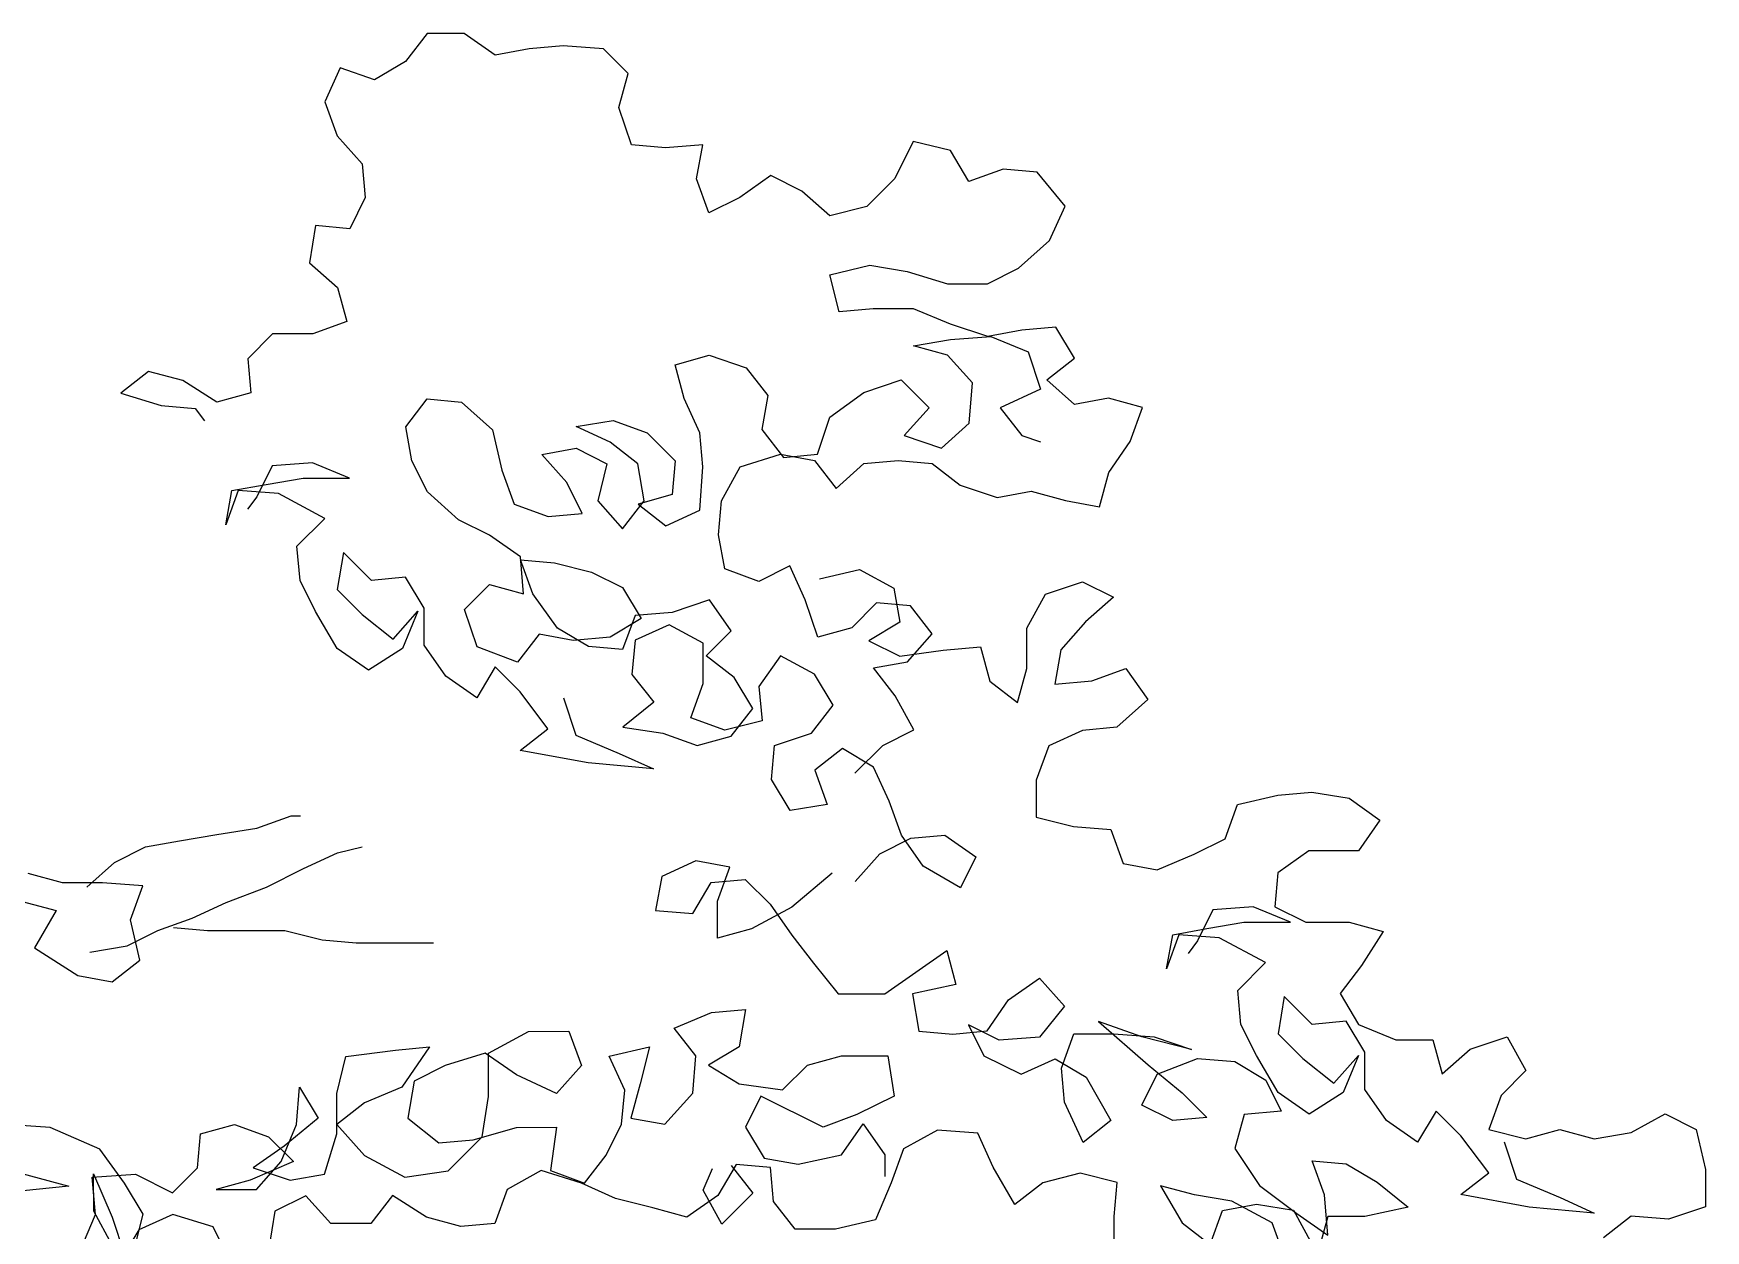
# Model space of a CAD drawing. Header units: metres. Extents: x 750563 to 756046, y 4495933 to 4497284.
# Drawn here: x 755686.169 to 755686.702, y 4496157.869 to 4496158.251 of the extents above; entities that cross this region are included whole.
import ezdxf

# ---------------------------------------------------------------- set-up
doc = ezdxf.new("R2010")
doc.units = ezdxf.units.M
doc.layers.add('00_DETALLES', color=7, linetype='Continuous', true_color=0xe0f0d1)

# ---------------------------------------------------------------- blocks, each defined once
blk = doc.blocks.new('Arbol21')
for points in [[(1.7791, 5.7537), (1.8014, 5.7759), (1.8261, 5.7883), (1.8112, 5.8155), (1.7939, 5.8377), (1.8211, 5.8427), (1.8408, 5.8649), (1.8235, 5.8872), (1.7963, 5.8896), (1.7766, 5.8698), (1.7494, 5.8624), (1.7395, 5.892), (1.7271, 5.9192), (1.7024, 5.9068), (1.6752, 5.9167), (1.6702, 5.9439), (1.6727, 5.971), (1.6875, 5.9982), (1.7196, 6.0082), (1.7468, 6.0032), (1.7641, 5.981), (1.7863, 6.0008), (1.8135, 6.0033), (1.8407, 6.0009), (1.863, 5.9836), (1.8926, 5.9737), (1.9198, 5.9787), (1.947, 5.9713), (1.9742, 5.9664), (1.9816, 5.9936), (1.9988, 6.0183), (2.0087, 6.0455), (1.9815, 6.0529), (1.9543, 6.0479), (1.9321, 6.0677), (1.9543, 6.085), (1.9394, 6.1097), (1.9123, 6.1072), (1.8851, 6.1022), (1.8554, 6.1121), (1.8258, 6.1244), (1.7936, 6.1244), (1.7664, 6.1219), (1.759, 6.1515), (1.7911, 6.159), (1.8208, 6.1541), (1.8529, 6.1442), (1.885, 6.1442), (1.9097, 6.1566), (1.9344, 6.1789), (1.9468, 6.2061), (1.9245, 6.2332), (1.8973, 6.2357), (1.8701, 6.2258), (1.8553, 6.2505), (1.8256, 6.2579), (1.8108, 6.2282), (1.7886, 6.2059), (1.759, 6.1985), (1.7367, 6.2182), (1.712, 6.2306), (1.6873, 6.2132), (1.6626, 6.2009), (1.6527, 6.228), (1.6576, 6.2552), (1.6279, 6.2527), (1.6008, 6.2552), (1.5908, 6.2848), (1.5982, 6.312), (1.5784, 6.3318), (1.5463, 6.3342), (1.5191, 6.3317), (1.492, 6.3267), (1.4672, 6.344), (1.4376, 6.344), (1.4203, 6.3217), (1.3956, 6.3069), (1.3684, 6.3167), (1.3561, 6.2895), (1.366, 6.2624), (1.3858, 6.2401), (1.3883, 6.213), (1.3759, 6.1882), (1.3487, 6.1907), (1.3438, 6.161), (1.3661, 6.1413), (1.3735, 6.1141), (1.3464, 6.1042), (1.3142, 6.1042), (1.2945, 6.0844), (1.297, 6.0572), (1.2698, 6.0498), (1.2426, 6.067), (1.2154, 6.0744), (1.1932, 6.0571), (1.2253, 6.0472), (1.2525, 6.0448), (1.2599, 6.0349)], [(1.7792, 5.6672), (1.799, 5.6894), (1.8237, 5.7018), (1.8509, 5.7043), (1.8756, 5.687), (1.8632, 5.6623), (1.8336, 5.6796), (1.8163, 5.7043), (1.8063, 5.7315), (1.794, 5.7586), (1.7692, 5.7734), (1.747, 5.7561), (1.7569, 5.7289), (1.7273, 5.724), (1.7124, 5.7487), (1.7149, 5.7759), (1.7445, 5.7858), (1.7618, 5.808), (1.7469, 5.8327), (1.7197, 5.8475), (1.7025, 5.8228), (1.705, 5.7956), (1.6753, 5.7882), (1.6481, 5.798), (1.658, 5.8252), (1.658, 5.8574), (1.6308, 5.8722), (1.6036, 5.8598), (1.6011, 5.8326), (1.6185, 5.8104), (1.5938, 5.7906), (1.6259, 5.7857), (1.6531, 5.7758), (1.6803, 5.7832), (1.6975, 5.8055), (1.6827, 5.8302), (1.6604, 5.8475), (1.6802, 5.8673), (1.6629, 5.892), (1.6332, 5.882), (1.6036, 5.8795), (1.5937, 5.8524), (1.5665, 5.8548), (1.5418, 5.8696), (1.522, 5.8968), (1.5121, 5.9239), (1.5393, 5.9215), (1.5689, 5.9141), (1.5937, 5.9018), (1.6085, 5.8771), (1.5838, 5.8622), (1.5542, 5.8597), (1.527, 5.8647), (1.5097, 5.8424), (1.4776, 5.8547), (1.4676, 5.8844), (1.4874, 5.9042), (1.5146, 5.8968), (1.5121, 5.9264), (1.4874, 5.9437), (1.4626, 5.956), (1.4379, 5.9782), (1.4255, 6.0029), (1.4206, 6.0301), (1.4378, 6.0524), (1.465, 6.0499), (1.4898, 6.0277), (1.4972, 5.9956), (1.5071, 5.9684), (1.5343, 5.9586), (1.5615, 5.9611), (1.5491, 5.9858), (1.5293, 6.008), (1.5565, 6.013), (1.5812, 6.0006), (1.5738, 5.971), (1.5936, 5.9487), (1.6109, 5.971), (1.6059, 6.0006), (1.5837, 6.0179), (1.5565, 6.0303), (1.5861, 6.0352), (1.6133, 6.0254), (1.6356, 6.0031), (1.6331, 5.976), (1.606, 5.9685), (1.6282, 5.9512), (1.6554, 5.9636), (1.6578, 5.9982), (1.6553, 6.0254), (1.6429, 6.0526), (1.6355, 6.0797), (1.6627, 6.0872), (1.6924, 6.0773), (1.7097, 6.0551), (1.7048, 6.0279), (1.7221, 6.0057), (1.7493, 6.0082), (1.7591, 6.0379), (1.7863, 6.0576), (1.8159, 6.0676), (1.8382, 6.0453), (1.8184, 6.0231), (1.8481, 6.0132), (1.8703, 6.033), (1.8728, 6.0651), (1.853, 6.0874), (1.8258, 6.0947), (1.8554, 6.0997), (1.8876, 6.1022), (1.9172, 6.0899), (1.9271, 6.0602), (1.895, 6.0454), (1.9123, 6.0232), (1.9272, 6.0182)], [(1.5465, 5.8139), (1.5564, 5.7842), (1.591, 5.7694), (1.6182, 5.7571), (1.5663, 5.762), (1.5119, 5.7718), (1.5341, 5.7891), (1.5119, 5.8188), (1.4921, 5.8385), (1.4773, 5.8138), (1.4525, 5.8311), (1.4352, 5.8558), (1.4352, 5.8854), (1.4203, 5.9101), (1.3932, 5.9076), (1.3709, 5.9299), (1.366, 5.9002), (1.3858, 5.8804), (1.4105, 5.8607), (1.4303, 5.883), (1.4179, 5.8533), (1.3908, 5.836), (1.366, 5.8532), (1.3487, 5.8829), (1.3363, 5.9076), (1.3338, 5.9348), (1.356, 5.957), (1.319, 5.9768), (1.2868, 5.9792), (1.277, 5.952), (1.2819, 5.9792), (1.3091, 5.9842), (1.3387, 5.9891), (1.3758, 5.9892), (1.3461, 6.0015), (1.314, 5.999), (1.3017, 5.9743), (1.2943, 5.9644)], [(1.7507, 5.9088), (1.7828, 5.9162), (1.81, 5.9014), (1.815, 5.8742), (1.7903, 5.8594), (1.815, 5.847), (1.8496, 5.852), (1.8792, 5.8545), (1.8867, 5.8273), (1.9089, 5.8101), (1.9163, 5.8372), (1.9163, 5.8694), (1.9311, 5.8966), (1.9607, 5.9065), (1.9855, 5.8941), (1.9632, 5.8744), (1.9435, 5.8521), (1.9386, 5.8249), (1.9682, 5.8274), (1.9954, 5.8373), (2.0127, 5.8126), (1.988, 5.7904), (1.9608, 5.7879), (1.9337, 5.7755), (1.9238, 5.7483), (1.9238, 5.7186), (1.9535, 5.7112), (1.9832, 5.7088), (1.9931, 5.6816), (2.0203, 5.6767), (2.0499, 5.6891), (2.0746, 5.7015), (2.0845, 5.7287), (2.1166, 5.7361), (2.1438, 5.7386), (2.1734, 5.7337), (2.1981, 5.7164), (2.1809, 5.6917), (2.1413, 5.6917), (2.1166, 5.6743), (2.1142, 5.6471), (2.1389, 5.6348), (2.1735, 5.6348), (2.2007, 5.6275), (2.1834, 5.6003), (2.1662, 5.578), (2.181, 5.5533), (2.2107, 5.541), (2.2403, 5.541), (2.2478, 5.5138), (2.27, 5.5336), (2.2996, 5.5435), (2.3145, 5.5164), (2.2947, 5.4966), (2.2849, 5.4694), (2.3145, 5.462), (2.3417, 5.4694), (2.3689, 5.462), (2.3985, 5.467), (2.4257, 5.4819), (2.4504, 5.4695), (2.4579, 5.4374), (2.4579, 5.4077), (2.4283, 5.3978), (2.3986, 5.4003), (2.3764, 5.383)], [(1.9859, 5.3702), (1.9859, 5.3999), (1.9884, 5.4271), (1.9587, 5.4345), (1.9291, 5.427), (1.9068, 5.4097), (1.8895, 5.4394), (1.8771, 5.4665), (1.845, 5.469), (1.8178, 5.4541), (1.808, 5.4269), (1.7956, 5.3973), (1.7635, 5.3898), (1.7314, 5.3898), (1.7141, 5.412), (1.7116, 5.4392), (1.6844, 5.4416), (1.6696, 5.4169), (1.6449, 5.3996), (1.6177, 5.407), (1.588, 5.4144), (1.5608, 5.4267), (1.5287, 5.4366), (1.5015, 5.4217), (1.4917, 5.3945), (1.4645, 5.392), (1.4373, 5.3994), (1.4101, 5.4167), (1.3928, 5.3944), (1.3607, 5.3944), (1.3409, 5.4166), (1.3162, 5.4042), (1.3113, 5.3746)], [(1.2792, 5.3671), (1.2668, 5.3918), (1.2347, 5.4017), (1.2075, 5.3893), (1.1927, 5.3646)], [(1.1605, 5.372), (1.1729, 5.4016), (1.1704, 5.4313), (1.205, 5.4338), (1.2346, 5.419), (1.2544, 5.4388), (1.2568, 5.466), (1.284, 5.4734), (1.3112, 5.4635), (1.331, 5.4438), (1.2964, 5.4289), (1.2692, 5.4215), (1.3014, 5.4215), (1.3211, 5.4438), (1.3334, 5.4734), (1.3359, 5.5031), (1.3507, 5.4784), (1.3236, 5.4561), (1.2989, 5.4388), (1.3285, 5.429), (1.3557, 5.4339), (1.3656, 5.4661), (1.3655, 5.4982), (1.3729, 5.5278), (1.4125, 5.5328), (1.4396, 5.5353), (1.4174, 5.5032), (1.3878, 5.4908), (1.3656, 5.4735), (1.3878, 5.4488), (1.42, 5.4315), (1.4546, 5.4365), (1.4817, 5.4637), (1.4866, 5.4958), (1.4866, 5.5304), (1.5187, 5.5477), (1.5508, 5.5478), (1.5608, 5.5206), (1.541, 5.4983), (1.5089, 5.5131), (1.4841, 5.5304), (1.452, 5.5205), (1.4273, 5.5081), (1.4224, 5.4785), (1.4471, 5.4587), (1.4743, 5.4612), (1.5089, 5.4711), (1.541, 5.4712), (1.5361, 5.4366), (1.5633, 5.4267), (1.5806, 5.449), (1.5929, 5.4737), (1.5954, 5.5009), (1.583, 5.528), (1.6151, 5.5355), (1.6077, 5.5058), (1.6003, 5.4786), (1.6275, 5.4737), (1.6497, 5.4984), (1.6522, 5.5281), (1.6349, 5.5503), (1.6645, 5.5627), (1.6917, 5.5652), (1.6868, 5.5355), (1.6621, 5.5207), (1.6868, 5.5059), (1.7214, 5.501), (1.7412, 5.5208), (1.7683, 5.5282), (1.8054, 5.5282), (1.8104, 5.4961), (1.7807, 5.4813), (1.7536, 5.4714), (1.7041, 5.496), (1.6918, 5.4713), (1.7066, 5.4466), (1.7338, 5.4417), (1.7684, 5.4491), (1.7857, 5.4739), (1.803, 5.4492), (1.803, 5.4319)], [(1.1145, 5.6515), (1.1417, 5.6441), (1.1244, 5.6144), (1.159, 5.5922), (1.1862, 5.5873), (1.2085, 5.6046), (1.201, 5.6367), (1.2109, 5.6639), (1.1787, 5.6664), (1.1466, 5.6663), (1.1194, 5.6737)], [(1.166, 5.6628), (1.1883, 5.6826), (1.213, 5.6949), (1.2401, 5.6999), (1.2698, 5.7049), (1.3019, 5.7099), (1.3291, 5.7198), (1.3365, 5.7198)], [(1.1685, 5.6109), (1.1982, 5.6159), (1.2229, 5.6282), (1.2501, 5.6381), (1.2772, 5.6505), (1.3094, 5.6629), (1.339, 5.6778), (1.3662, 5.6901), (1.3859, 5.6951)], [(1.7608, 5.674), (1.7287, 5.6468), (1.6966, 5.6295), (1.6694, 5.622), (1.6694, 5.6517), (1.6792, 5.6789), (1.652, 5.6838), (1.6249, 5.6714), (1.6199, 5.6442), (1.6496, 5.6418), (1.6644, 5.6665), (1.6916, 5.669), (1.7114, 5.6492), (1.7287, 5.6246), (1.746, 5.6023), (1.7658, 5.5776), (1.8029, 5.5777), (1.8523, 5.6123), (1.8597, 5.5851), (1.8251, 5.5777), (1.8301, 5.548), (1.8573, 5.5456), (1.8845, 5.5481), (1.9017, 5.5728), (1.9264, 5.5901), (1.9462, 5.5679), (1.9265, 5.5432), (1.8943, 5.5407), (1.8696, 5.553), (1.882, 5.5283), (1.9117, 5.5135), (1.9388, 5.5259), (1.9636, 5.5111), (1.9834, 5.4765), (1.9611, 5.4592), (1.9463, 5.4913), (1.9438, 5.5185), (1.9537, 5.5457), (1.9858, 5.5457), (2.0179, 5.5433), (2.0476, 5.5334), (2.008, 5.5433), (1.9734, 5.5556), (2.013, 5.521), (2.0402, 5.4988), (2.06, 5.4791), (2.0328, 5.4766), (2.0081, 5.4889), (2.0204, 5.5136), (2.0525, 5.526), (2.0822, 5.5236), (2.1069, 5.5087), (2.1193, 5.484), (2.0896, 5.4815), (2.0822, 5.4544), (2.102, 5.4247), (2.1317, 5.4025), (2.1564, 5.3852), (2.1539, 5.4174), (2.144, 5.4445), (2.1712, 5.4421), (2.1959, 5.4273), (2.2207, 5.4075), (2.1861, 5.4001), (2.1564, 5.4001), (2.149, 5.3729)], [(2.1219, 5.3679), (2.112, 5.3951), (2.0798, 5.4123), (2.0501, 5.4173), (2.023, 5.4246), (2.0403, 5.395), (2.0625, 5.3777), (2.0724, 5.4049), (2.0996, 5.4099), (2.1292, 5.405), (2.1441, 5.3778)], [(2.2972, 5.4595), (2.3071, 5.4299), (2.3418, 5.4151), (2.369, 5.4027), (2.3171, 5.4076), (2.2627, 5.4175), (2.2849, 5.4348), (2.2626, 5.4644), (2.2428, 5.4842), (2.228, 5.4594), (2.2033, 5.4767), (2.186, 5.5014), (2.186, 5.5311), (2.1711, 5.5558), (2.1439, 5.5533), (2.1217, 5.5755), (2.1168, 5.5458), (2.1365, 5.5261), (2.1613, 5.5063), (2.181, 5.5286), (2.1687, 5.4989), (2.1415, 5.4816), (2.1168, 5.4989), (2.0995, 5.5285), (2.0871, 5.5532), (2.0846, 5.5804), (2.1068, 5.6027), (2.0697, 5.6224), (2.0376, 5.6248), (2.0277, 5.5976), (2.0327, 5.6248), (2.0598, 5.6298), (2.0895, 5.6348), (2.1266, 5.6348), (2.0969, 5.6471), (2.0648, 5.6446), (2.0524, 5.6199), (2.045, 5.61)], [(1.2353, 5.6307), (1.2624, 5.6283), (1.3242, 5.6283), (1.3539, 5.6209), (1.3811, 5.6185), (1.4428, 5.6185)], [(1.1864, 5.3772), (1.1716, 5.4044), (1.1715, 5.4341), (1.1864, 5.3995), (1.1963, 5.3698)], [(1.2037, 5.3723), (1.2111, 5.402), (1.1963, 5.4267), (1.1765, 5.4538), (1.1369, 5.4711), (1.1023, 5.4735)], [(1.0974, 5.4389), (1.1518, 5.4242), (1.1024, 5.4192)], [(1.6802, 5.4408), (1.6976, 5.4186), (1.6729, 5.3939), (1.658, 5.421), (1.6654, 5.4383)]]:
    blk.add_lwpolyline(points)

msp = doc.modelspace()

# ---------------------------------------------------------------- block references
at = {"layer": '00_DETALLES', "xscale": 0.4000000000000057, "yscale": 0.4000000000000057, "zscale": 0.4000000000000057}
msp.add_blockref('Arbol21', (755685.7192, 4496155.71301), dxfattribs=at)

doc.saveas('drawing.dxf')
